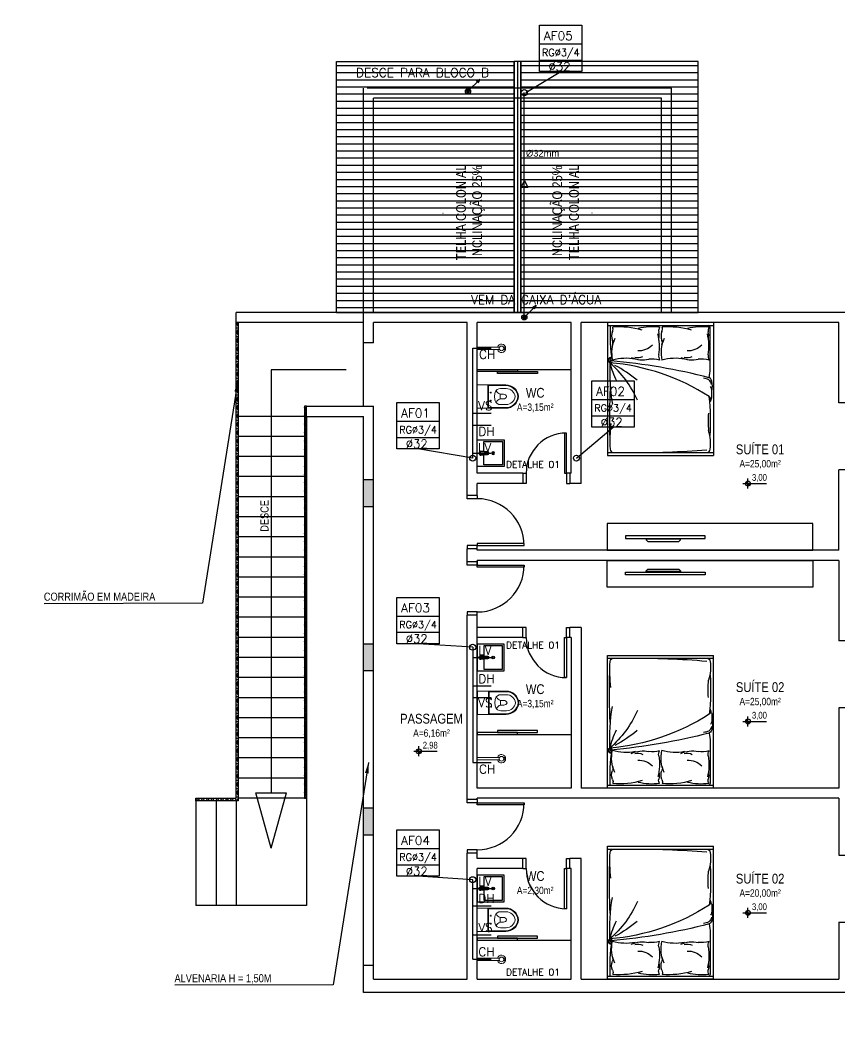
# Model space of a CAD drawing. Header units: millimetres. Extents: x 4156 to 4603, y 996 to 1078.
# Drawn here: x 4321.38 to 4334.83, y 1016.71 to 1033.13 of the extents above; entities that cross this region are included whole.
import ezdxf
from ezdxf.enums import TextEntityAlignment as Align

# ---------------------------------------------------------------- set-up
doc = ezdxf.new("R2010")
doc.units = ezdxf.units.MM
doc.header["$LTSCALE"] = 20
for name, pattern in [('DASHDOT', [1, 0.5, -0.25, 0, -0.25]), ('HIDDEN', [0.375, 0.25, -0.125]), ('HIDDEN2', [0.1875, 0.125, -0.0625]), ('LS', [0.5, 0.25, -0.25])]:
    doc.linetypes.add(name, pattern=pattern)
for name, color, linetype in [('-HIDRO', 8, 'Continuous'), ('A-PEN-W', 7, 'Continuous'), ('AF', 5, 'Continuous'), ('ARREDI_attrezzature', 175, 'Continuous'), ('COTA', 7, 'Continuous'), ('COTAS', 7, 'Continuous'), ('Diametro', 2, 'Continuous'), ('E-txt-g', 3, 'Continuous'), ('MOB', 251, 'Continuous'), ('Prumadas_L', 1, 'Continuous'), ('Prumadas_Q', 3, 'Continuous'), ('Prumadas_T', 2, 'Continuous'), ('TEXTO', 3, 'Continuous'), ('Tgdados', 3, 'Continuous')]:
    doc.layers.add(name, color=color, linetype=linetype)
doc.layers.add('E-Lay-9', color=9, linetype='Continuous', lineweight=9)
doc.layers.add('E-Txt-W', color=7, linetype='Continuous', lineweight=20)
doc.styles.add('F2', font='ARIALN.TTF')
doc.styles.add('REG60', font='romans.shx', dxfattribs={"width": 0.8, "height": 0.15})
doc.styles.add('REG80', font='romans.shx', dxfattribs={"width": 0.8, "height": 0.2})
doc.styles.add('ROMANS', font='romans__.ttf', dxfattribs={"height": 0.1})
doc.styles.get("Standard").update_dxf_attribs({"font": 'arial.ttf'})
doc.dimstyles.get("Standard").update_dxf_attribs({"dimtxt": 0.18, "dimasz": 0.18, "dimexe": 0.18, "dimexo": 0.0625, "dimgap": 0.09, "dimtad": 0, "dimtih": 1, "dimtoh": 1, "dimdec": 4, "dimzin": 0, "dimdsep": 46, "dimtxsty": 'Standard', "dimcen": 0.09, "dimadec": 0, "dimazin": 0, "dimtfac": 1, "dimtdec": 4, "dimtofl": 0, "dimtmove": 0, "dimatfit": 3, "dimfxl": 1, "dimtolj": 1, "dimtzin": 0, "dimarcsym": 0})

# ---------------------------------------------------------------- blocks, each defined once
blk = doc.blocks.new('Seta')
at = {"layer": 'AF'}
blk.add_hatch(color=256, dxfattribs=at).paths.add_polyline_path([(-0.11, 0), (-0.11, -0.01), (0, -0.01), (0, -0.03), (0.05, 0), (0, 0.02), (0, 0)])
for p, q in [((0, 0), (-0.11, 0)), ((-0.11, -0.01), (-0.11, 0)), ((0.05, 0), (0, 0.02)), ((0, 0.02), (0, 0)), ((0, -0.01), (-0.11, -0.01)), ((0.05, 0), (0, -0.03)), ((0, -0.01), (0, -0.03))]:
    blk.add_line(p, q, dxfattribs=at)
blk = doc.blocks.new('TXT-AMB75')
at = {"layer": 'E-txt-g', "style": 'REG80', "width": 0.8, "flags": 8}
blk.add_attdef('TXT', text='', height=0.2, dxfattribs=at).set_placement((0.005, 0.296), align=Align.CENTER)
at = {"layer": 'E-Txt-W', "style": 'REG60', "width": 0.8, "flags": 8}
blk.add_attdef('TXT', text='', height=0.15, dxfattribs=at).set_placement((0.005, 0.027), align=Align.CENTER)
blk = doc.blocks.new('NV')
at = {"color": 4, "linetype": 'ByBlock', "ltscale": 0.5}
for p, q in [((-1.414, -0.142), (-1.414, 0.107)), ((-1.539, -0.018), (-0.953, -0.018))]:
    blk.add_line(p, q, dxfattribs=at)
at = {"color": 4, "ltscale": 2.5}
blk.add_circle((-1.414, -0.018), 0.0622, dxfattribs=at)
at = {"color": 4}
for points in [[(-1.414, -0.018), (-1.458, 0.026), (-1.476, -0.018), (-1.472, 0.006)], [(-1.414, -0.018), (-1.414, 0.045), (-1.458, 0.026), (-1.438, 0.04)], [(-1.414, -0.018), (-1.352, -0.018), (-1.37, -0.062), (-1.357, -0.041)], [(-1.414, -0.018), (-1.37, -0.062), (-1.414, -0.08), (-1.39, -0.075)]]:
    blk.add_solid(points, dxfattribs=at)
at = {"layer": 'E-Txt-W', "color": 4, "ltscale": 2.5, "style": 'F2'}
blk.add_attdef('COTAPISO', (-1.306, 0.073), '', height=0.15, dxfattribs=at)
blk = doc.blocks.new('vaso-s')
at = {"layer": 'E-Lay-9', "color": 8}
for p, q in [((0, 0.17), (0, 0)), ((0.426, 0.175), (0.005, 0.175)), ((0.16, 0.17), (0.16, 0.17)), ((0.16, 0.17), (0.16, 0)), ((0.426, 0.165), (0.165, 0.165)), ((0.17, 0), (0.17, 0.16)), ((0.213, 0.06), (0.189, 0.06)), ((0.201, 0.048), (0.201, 0.072)), ((0.341, 0.035), (0.341, 0)), ((0.391, 0.035), (0.341, 0.035)), ((0.431, 0.12), (0.346, 0.12)), ((0, -0.17), (0, 0)), ((0.16, -0.17), (0.16, 0)), ((0.17, 0), (0.17, -0.16)), ((0.213, -0.06), (0.189, -0.06)), ((0.201, -0.048), (0.201, -0.072)), ((0.341, -0.035), (0.341, 0)), ((0.391, -0.035), (0.341, -0.035)), ((0.431, -0.12), (0.346, -0.12)), ((0.426, -0.175), (0.005, -0.175)), ((0.16, -0.17), (0.16, -0.17)), ((0.426, -0.165), (0.165, -0.165))]:
    blk.add_line(p, q, dxfattribs=at)
for centre in [(0.201, 0.06), (0.201, -0.06)]:
    blk.add_circle(centre, 0.005, dxfattribs=at)
for centre, radius, start, end in [((0.005, 0.17), 0.005, 90, 180), ((0.155, 0.17), 0.005, 0, 90), ((0.165, 0.17), 0.00495, 180, 270), ((0.165, 0.16), 0.00495, 0, 90), ((0.426, -0.015), 0.19, 4.5281, 90), ((0.426, -0.015), 0.18, 4.7802, 90), ((0.518, -0.015), 0.262, 163.0355, 176.7233), ((0.346, 0.038), 0.0825, 90, 163.0355), ((0.375, 0.136), 0.107, 206.9395, 250.9647), ((0.391, -0.015), 0.05, 17.4576, 90), ((0.431, -0.015), 0.135, 6.3794, 90), ((0.518, 0.015), 0.262, 183.2767, 196.9645), ((0.346, -0.038), 0.0825, 196.9645, 270), ((0.375, -0.136), 0.107, 109.0353, 153.0605), ((0.391, 0.015), 0.05, 270, 342.5424), ((0.426, 0.015), 0.19, 270, 355.4719), ((0.426, 0.015), 0.18, 270, 355.2198), ((0.431, 0.015), 0.135, 270, 353.6206), ((0.005, -0.17), 0.005, 180, 270), ((0.155, -0.17), 0.005, 270, 0), ((0.165, -0.17), 0.00495, 90, 180), ((0.165, -0.16), 0.00495, 270, 0)]:
    blk.add_arc(centre, radius, start, end, dxfattribs=at)
blk = doc.blocks.new('Chuveiro')
at = {"layer": 'E-Lay-9', "color": 8}
for p, q in [((-0.031, 0.016), (-0.36, 0.016)), ((0.051, 0.016), (0.031, 0.016)), ((0.051, 0.016), (0.051, -0.016)), ((-0.031, -0.016), (-0.36, -0.016)), ((0.051, -0.016), (0.031, -0.016))]:
    blk.add_line(p, q, dxfattribs=at)
blk.add_circle((0, 0), 0.0348, dxfattribs=at)
for centre, radius, start, end in [((0, 0), 0.0624, 194.4775, 165.5225), ((0.009, 0), 0.0444, 339.4266, 20.5734)]:
    blk.add_arc(centre, radius, start, end, dxfattribs=at)
blk = doc.blocks.new('CUBA QUADRADA-flat-4-flat-1')
at = {"layer": 'MOB'}
blk.add_lwpolyline([(0, -0.2), (0.4, -0.2), (0.4, 0.2), (0, 0.2)], close=True, dxfattribs=at)
blk.add_lwpolyline([(0.1, -0.025), (0.1, -0.175), (0.375, -0.175), (0.375, 0.175), (0.1, 0.175), (0.1, 0.025)], dxfattribs=at)
for points in [[(0.155, -0.02), (0.055, -0.03, -1), (0.055, 0.03), (0.155, 0.02, -1)], [(0.155, -0.01), (0.055, -0.02, -1), (0.055, 0.02), (0.155, 0.01, -1)]]:
    blk.add_lwpolyline(points, format="xyb", close=True, dxfattribs=at)
for radius in [0.02, 0.0125]:
    blk.add_circle((0.238, 0), radius, dxfattribs=at)
blk = doc.blocks.new('cama')
at = {"layer": 'ARREDI_attrezzature', "color": 8}
for p, q in [((0.866, 1.046), (-0.717, 1.046)), ((-0.717, 1.046), (-0.717, -0.936)), ((0.866, 1.046), (0.866, -0.936)), ((-0.717, 1.003), (0.866, 1.003)), ((0.816, 0.355), (0.816, 0.964)), ((0.841, -0.062), (0.841, 0.035)), ((0.838, -0.079), (0.816, -0.138)), ((-0.717, -0.893), (0.866, -0.893)), ((-0.717, -0.936), (0.866, -0.936))]:
    blk.add_line(p, q, dxfattribs=at)
for centre, radius, start, end in [((2.638, 0.909), 3.316, 178.3703, 187.5322), ((-0.487, 0.846), 0.167, 155.7877, 202.8808), ((-0.714, 0.948), 0.0814, 335.7877, 21.7124), ((-0.533, -0.18), 1.162, 73.2017, 95.199), ((-0.053, 0.101), 0.883, 82.5099, 103.5732), ((0.126, 0.931), 0.0789, 144.3788, 195.1988), ((-0.161, 0.853), 0.218, 347.312, 15.1988), ((0.25, 0.846), 0.167, 155.7877, 202.8808), ((0.023, 0.948), 0.0814, 335.7877, 21.7124), ((0.204, -0.18), 1.162, 73.2017, 95.199), ((0.684, 0.101), 0.883, 82.5099, 103.5732), ((0.864, 0.931), 0.0789, 144.3788, 195.1988), ((0.577, 0.853), 0.218, 347.312, 15.1988), ((0.767, 0.964), 0.0494, 360, 53.1301), ((-0.15, 0.598), 0.504, 155.118, 192.9862), ((-0.719, 0.748), 0.0848, 339.0161, 22.8808), ((-0.698, 0.692), 0.758, 350.3711, 14.26), ((0.587, 0.598), 0.504, 155.118, 192.9862), ((0.018, 0.748), 0.0848, 339.0161, 22.8808), ((0.04, 0.692), 0.758, 350.3711, 14.26), ((-0.251, 0.918), 0.291, 267.8295, 315.0098), ((0.486, 0.918), 0.291, 267.8295, 315.0098), ((-0.662, 0.484), 0.0409, 81.6091, 243.9382), ((-0.65, 0.494), 0.0409, 202.6052, 274.4989), ((-0.659, 0.496), 0.0206, 81.2915, 258.1256), ((-1.523, -8.875), 9.391, 75.6716, 84.7419), ((-0.438, -0.252), 0.765, 79.7638, 105.4497), ((-0.185, 0.936), 0.446, 246.6878, 281.1217), ((-0.264, 0.69), 0.167, 254.1407, 297.6985), ((-0.042, 0.158), 0.345, 72.3598, 99.3926), ((0.175, 0.544), 0.127, 170.3711, 206.9649), ((0.299, -0.252), 0.765, 79.7638, 105.4497), ((0.553, 0.936), 0.446, 246.6878, 281.1217), ((0.473, 0.69), 0.167, 254.1407, 297.6985), ((0.695, 0.158), 0.345, 72.3598, 99.3926), ((0.913, 0.544), 0.127, 170.3711, 206.9649), ((2.279, 0.318), 2.962, 177.4941, 189.5094), ((-1.784, -0.799), 1.665, 24.3833, 48.4532), ((-0.948, -2.764), 3.222, 57.0954, 85.2363), ((0.652, 0.784), 1.374, 194.1894, 206.3096), ((-1.581, -1.432), 2.082, 51.0376, 62.0856), ((0.189, 0.364), 0.628, 347.089, 359.2313), ((0.701, -0.017), 0.232, 65.0339, 86.464), ((0.774, 0.16), 0.0692, 12.8827, 78.3869), ((0.735, 0.116), 0.1, 4.6849, 50.5984), ((0.499, 0.097), 0.351, 346.9286, 12.8827), ((5.77, -0.354), 6.458, 176.0268, 182.9761), ((0.735, 0.028), 0.107, 356.6017, 37.7302), ((-2.114, -0.42), 2.938, 355.67, 7.068), ((0.777, -0.101), 0.0494, 339.7541, 59.4872), ((0.792, -0.062), 0.0494, 339.7541, 360), ((0.792, -0.062), 0.0494, 339.7541, 360), ((2.656, -0.41), 1.869, 176.8413, 184.7569), ((1.493, -0.726), 2.174, 172.9481, 183.1174), ((0.205, -0.754), 0.618, 351.6155, 17.787), ((-0.628, -0.844), 0.0494, 180, 270), ((-0.225, 10.54), 11.434, 269.1087, 274.9762), ((0.767, -0.844), 0.0494, 270, 360)]:
    blk.add_arc(centre, radius, start, end, dxfattribs=at)
at = {"layer": 'COTA', "color": 8, "linetype": 'Continuous'}
blk.add_line((0.874, 1.046), (-0.726, 1.046), dxfattribs=at)
blk = doc.blocks.new('CIRCULOS')
at = {"layer": 'COTAS'}
for p, q in [((-4, 0), (4, 0)), ((0, 4), (0, -4))]:
    blk.add_line(p, q, dxfattribs=at)
for radius in [2, 1]:
    blk.add_circle((0, 0), radius, dxfattribs=at)

msp = doc.modelspace()

# ---------------------------------------------------------------- hatches: boundary and pattern name
at = {"layer": '-HIDRO', "linetype": 'Continuous'}
h = msp.add_hatch(dxfattribs=at)
h.set_pattern_fill('ANSI31', color=256, scale=0.935, angle=135, style=0)
h.set_pattern_definition([(180, (1842.39324, 700.33921), (-2e-17, -0.116875), [])])
h.paths.add_polyline_path([(4326.581, 1032.449), (4329.496, 1032.449), (4329.496, 1028.324), (4326.581, 1028.324)])
h.paths.add_polyline_path([(4329.606, 1028.324), (4332.521, 1028.324), (4332.521, 1032.449), (4329.606, 1032.449)])
at = {"layer": '-HIDRO'}
h = msp.add_hatch(dxfattribs=at)
h.set_pattern_fill('NET3', color=256, scale=0.55, style=0)
h.set_pattern_definition([(0, (1842.39324, 700.33921), (0, 0.06875), []), (60, (1842.39324, 700.33921), (-0.0595392465, 0.034375), []), (120, (1842.39324, 700.33921), (-0.0595392465, -0.034375), [])])
h.paths.add_polyline_path([(4326.053, 1020.349), (4326.086, 1020.349), (4326.086, 1026.784), (4326.053, 1026.784)])
h.paths.add_polyline_path([(4324.271, 1020.349), (4324.931, 1020.349), (4324.931, 1028.159), (4324.964, 1028.159), (4324.964, 1020.305), (4324.271, 1020.305)])
h = msp.add_hatch(color=256, dxfattribs=at)
h.paths.add_polyline_path([(4327.186, 1020.184), (4327.021, 1020.184), (4327.021, 1019.744), (4327.186, 1019.744)])
h.paths.add_polyline_path([(4327.186, 1022.879), (4327.021, 1022.879), (4327.021, 1022.439), (4327.186, 1022.439)])
h.paths.add_polyline_path([(4327.186, 1025.574), (4327.021, 1025.574), (4327.021, 1025.134), (4327.186, 1025.134)])

# ---------------------------------------------------------------- linework, layer by layer
at = {"layer": '-HIDRO', "linetype": 'Continuous'}
for p, q in [((4329.496, 1028.324), (4329.496, 1032.449)), ((4329.551, 1032.449), (4329.551, 1028.324)), ((4329.606, 1028.324), (4329.606, 1032.449)), ((4326.581, 1028.324), (4332.521, 1028.324)), ((4327.021, 1027.829), (4327.021, 1028.324)), ((4330.596, 1028.324), (4327.021, 1028.324)), ((4338.406, 1028.324), (4327.021, 1028.324)), ((4327.186, 1027.829), (4327.186, 1028.159)), ((4328.726, 1028.159), (4327.186, 1028.159)), ((4328.726, 1025.321), (4328.726, 1028.159)), ((4328.891, 1025.684), (4328.891, 1028.159)), ((4330.431, 1028.159), (4328.891, 1028.159)), ((4330.431, 1025.684), (4330.431, 1028.159)), ((4330.596, 1025.519), (4330.596, 1028.159)), ((4334.831, 1028.159), (4330.596, 1028.159)), ((4334.831, 1026.839), (4334.831, 1028.159)), ((4327.186, 1027.829), (4327.021, 1027.829)), ((4328.891, 1027.389), (4330.431, 1027.389)), ((4334.996, 1026.839), (4334.831, 1026.839)), ((4326.053, 1026.619), (4324.964, 1026.619)), ((4326.053, 1026.619), (4326.053, 1020.349)), ((4326.086, 1026.619), (4326.086, 1020.349)), ((4326.053, 1026.289), (4324.964, 1026.289)), ((4326.053, 1025.959), (4324.964, 1025.959)), ((4334.831, 1024.419), (4334.831, 1025.739)), ((4334.996, 1025.739), (4334.831, 1025.739)), ((4326.053, 1025.629), (4324.964, 1025.629)), ((4327.021, 1025.134), (4327.021, 1025.574)), ((4327.186, 1025.574), (4327.021, 1025.574)), ((4327.186, 1025.134), (4327.186, 1025.574)), ((4329.639, 1025.684), (4328.891, 1025.684)), ((4330.431, 1025.684), (4330.409, 1025.684)), ((4328.891, 1025.321), (4328.891, 1025.519)), ((4329.639, 1025.519), (4328.891, 1025.519)), ((4330.596, 1025.519), (4330.409, 1025.519)), ((4326.053, 1025.299), (4324.964, 1025.299)), ((4327.186, 1025.134), (4327.021, 1025.134)), ((4326.053, 1024.969), (4324.964, 1024.969)), ((4326.053, 1024.639), (4324.964, 1024.639)), ((4328.726, 1024.177), (4328.726, 1024.441)), ((4328.891, 1024.419), (4328.891, 1024.441)), ((4334.831, 1024.419), (4328.891, 1024.419)), ((4326.053, 1024.309), (4324.964, 1024.309)), ((4328.891, 1024.144), (4328.891, 1024.254)), ((4334.831, 1024.254), (4328.891, 1024.254)), ((4328.891, 1024.254), (4328.891, 1024.232)), ((4334.831, 1024.254), (4334.831, 1022.934)), ((4326.053, 1023.979), (4324.964, 1023.979)), ((4326.053, 1023.649), (4324.964, 1023.649)), ((4326.053, 1023.319), (4324.964, 1023.319)), ((4328.726, 1020.327), (4328.726, 1023.352)), ((4328.891, 1020.514), (4328.891, 1023.352)), ((4329.639, 1023.154), (4328.891, 1023.154)), ((4330.596, 1023.154), (4330.409, 1023.154)), ((4330.596, 1023.154), (4330.596, 1020.514)), ((4326.053, 1022.989), (4324.964, 1022.989)), ((4329.639, 1022.989), (4328.891, 1022.989)), ((4330.431, 1022.989), (4330.409, 1022.989)), ((4330.431, 1022.989), (4330.431, 1020.514)), ((4334.996, 1022.934), (4334.831, 1022.934)), ((4327.021, 1022.439), (4327.021, 1022.879)), ((4327.186, 1022.879), (4327.021, 1022.879)), ((4327.186, 1022.439), (4327.186, 1022.879)), ((4326.053, 1022.659), (4324.964, 1022.659)), ((4327.186, 1022.439), (4327.021, 1022.439)), ((4326.053, 1022.329), (4324.964, 1022.329)), ((4326.053, 1021.999), (4324.964, 1021.999)), ((4334.831, 1021.834), (4334.831, 1020.514)), ((4334.996, 1021.834), (4334.831, 1021.834)), ((4326.053, 1021.669), (4324.964, 1021.669)), ((4326.053, 1021.339), (4324.964, 1021.339)), ((4328.891, 1021.393), (4330.431, 1021.393)), ((4326.053, 1021.009), (4324.964, 1021.009)), ((4326.053, 1020.679), (4324.964, 1020.679)), ((4330.431, 1020.514), (4328.891, 1020.514)), ((4330.431, 1020.514), (4328.891, 1020.514)), ((4334.831, 1020.514), (4330.596, 1020.514)), ((4324.271, 1020.305), (4324.271, 1018.589)), ((4324.601, 1020.305), (4324.601, 1018.589)), ((4324.931, 1020.305), (4324.931, 1018.589)), ((4326.053, 1020.349), (4324.964, 1020.349)), ((4325.506, 1019.527), (4325.256, 1020.439)), ((4325.256, 1020.439), (4325.756, 1020.439)), ((4325.506, 1019.527), (4325.756, 1020.439)), ((4326.086, 1020.349), (4326.086, 1018.589)), ((4328.891, 1020.327), (4328.891, 1020.349)), ((4334.831, 1020.349), (4328.891, 1020.349)), ((4334.831, 1020.349), (4334.831, 1019.414)), ((4327.021, 1019.744), (4327.021, 1020.184)), ((4327.186, 1020.184), (4327.021, 1020.184)), ((4327.186, 1019.744), (4327.186, 1020.184)), ((4327.186, 1019.744), (4327.021, 1019.744)), ((4328.726, 1017.379), (4328.726, 1019.447)), ((4328.891, 1019.359), (4328.891, 1019.447)), ((4329.639, 1019.359), (4328.891, 1019.359)), ((4330.596, 1019.359), (4330.409, 1019.359)), ((4330.596, 1017.379), (4330.596, 1019.359)), ((4334.831, 1019.414), (4334.996, 1019.414)), ((4328.891, 1017.379), (4328.891, 1019.194)), ((4329.639, 1019.194), (4328.891, 1019.194)), ((4330.431, 1019.194), (4330.409, 1019.194)), ((4330.431, 1017.379), (4330.431, 1019.194)), ((4326.086, 1018.589), (4324.271, 1018.589)), ((4334.831, 1018.314), (4334.831, 1017.379)), ((4334.831, 1018.314), (4334.996, 1018.314)), ((4328.891, 1018.016), (4330.431, 1018.016)), ((4327.021, 1017.159), (4327.021, 1017.599)), ((4327.186, 1017.599), (4327.021, 1017.599)), ((4327.186, 1017.379), (4327.186, 1017.599)), ((4327.186, 1017.379), (4328.726, 1017.379)), ((4328.891, 1017.379), (4330.431, 1017.379)), ((4330.596, 1017.379), (4334.831, 1017.379)), ((4338.406, 1017.159), (4327.021, 1017.159))]:
    msp.add_line(p, q, dxfattribs=at)
at = {"layer": '-HIDRO'}
for p, q in [((4329.606, 1032.449), (4329.496, 1032.449)), ((4327.021, 1026.784), (4327.021, 1027.829)), ((4329.639, 1025.684), (4329.639, 1025.519)), ((4330.409, 1025.684), (4330.409, 1025.519)), ((4328.891, 1025.321), (4328.726, 1025.321)), ((4328.891, 1024.441), (4328.726, 1024.441)), ((4328.891, 1024.232), (4328.726, 1024.232)), ((4328.891, 1023.352), (4328.726, 1023.352)), ((4329.639, 1022.989), (4329.639, 1023.154)), ((4330.409, 1022.989), (4330.409, 1023.154)), ((4328.891, 1020.327), (4328.726, 1020.327)), ((4328.891, 1019.447), (4328.726, 1019.447)), ((4329.639, 1019.194), (4329.639, 1019.359)), ((4330.409, 1019.194), (4330.409, 1019.359))]:
    msp.add_line(p, q, dxfattribs=at)
at = {"layer": '-HIDRO', "linetype": 'HIDDEN'}
for p, q in [((4332.081, 1032.009), (4327.021, 1032.009)), ((4327.021, 1028.324), (4327.021, 1032.009)), ((4332.081, 1028.324), (4332.081, 1032.009)), ((4331.916, 1031.844), (4327.186, 1031.844)), ((4327.186, 1028.324), (4327.186, 1031.844)), ((4331.916, 1028.324), (4331.916, 1031.844))]:
    msp.add_line(p, q, dxfattribs=at)
at = {"layer": '-HIDRO', "linetype": 'HIDDEN2'}
for p, q in [((4327.021, 1028.324), (4324.931, 1028.324)), ((4324.931, 1028.159), (4324.931, 1028.324)), ((4327.021, 1028.159), (4324.931, 1028.159)), ((4326.086, 1026.784), (4327.186, 1026.784)), ((4326.086, 1026.619), (4326.086, 1026.784)), ((4327.186, 1025.574), (4327.186, 1026.784)), ((4326.086, 1026.619), (4327.021, 1026.619)), ((4327.021, 1025.574), (4327.021, 1026.619)), ((4327.021, 1022.879), (4327.021, 1025.134)), ((4327.186, 1022.879), (4327.186, 1025.134)), ((4327.021, 1020.184), (4327.021, 1022.439)), ((4327.186, 1020.184), (4327.186, 1022.439)), ((4327.021, 1017.599), (4327.021, 1019.744)), ((4327.186, 1017.599), (4327.186, 1019.744))]:
    msp.add_line(p, q, dxfattribs=at)
at = {"layer": '-HIDRO', "linetype": 'LS'}
msp.add_line((4326.74, 1027.382), (4325.506, 1027.382), dxfattribs=at)
at = {"layer": '-HIDRO', "linetype": 'DASHDOT'}
msp.add_line((4325.506, 1027.382), (4325.506, 1020.439), dxfattribs=at)
at = {"layer": '-HIDRO'}
for points in [[(4311.004, 1072.319, 0.099318), (4308.755, 1032.397, 0.188246), (4332.541, 999.889)], [(4312.141, 1072.319, 0.099873), (4309.835, 1032.617, 0.183533), (4332.356, 1001.32)], [(4312.267, 1072.154, 0.099477), (4309.996, 1032.65, 0.184298), (4332.601, 1001.353)]]:
    msp.add_lwpolyline(points, format="xyb", dxfattribs=at)
for points in [[(4326.581, 1032.449), (4329.496, 1032.449), (4329.496, 1028.324), (4326.581, 1028.324)], [(4329.606, 1028.324), (4332.521, 1028.324), (4332.521, 1032.449), (4329.606, 1032.449)], [(4328.891, 1027.389), (4329.551, 1027.389), (4329.551, 1027.356), (4328.891, 1027.356)], [(4329.221, 1027.356), (4329.881, 1027.356), (4329.881, 1027.323), (4329.221, 1027.323)], [(4330.354, 1025.684), (4330.354, 1026.344), (4330.321, 1026.344), (4330.321, 1025.684)], [(4334.404, 1024.859), (4331.024, 1024.859), (4331.024, 1024.419), (4334.404, 1024.419)], [(4331.323, 1024.658), (4331.323, 1024.611), (4332.632, 1024.611), (4332.632, 1024.658)], [(4331.665, 1024.601), (4331.665, 1024.591), (4331.693, 1024.563), (4332.201, 1024.563), (4332.229, 1024.591), (4332.229, 1024.601)], [(4328.891, 1024.496), (4329.661, 1024.496), (4329.661, 1024.529), (4328.891, 1024.529)], [(4334.404, 1023.814), (4331.024, 1023.814), (4331.024, 1024.254), (4334.404, 1024.254)], [(4328.891, 1024.177), (4329.661, 1024.177), (4329.661, 1024.144), (4328.891, 1024.144)], [(4331.665, 1024.072), (4331.665, 1024.081), (4331.693, 1024.109), (4332.201, 1024.109), (4332.229, 1024.081), (4332.229, 1024.072)], [(4331.323, 1024.014), (4331.323, 1024.061), (4332.632, 1024.061), (4332.632, 1024.014)], [(4330.354, 1022.989), (4330.354, 1022.329), (4330.321, 1022.329), (4330.321, 1022.989)], [(4329.221, 1021.426), (4329.881, 1021.426), (4329.881, 1021.459), (4329.221, 1021.459)], [(4328.891, 1021.393), (4329.551, 1021.393), (4329.551, 1021.426), (4328.891, 1021.426)], [(4328.891, 1020.272), (4329.661, 1020.272), (4329.661, 1020.239), (4328.891, 1020.239)], [(4330.354, 1019.194), (4330.354, 1018.534), (4330.321, 1018.534), (4330.321, 1019.194)], [(4328.891, 1018.016), (4329.551, 1018.016), (4329.551, 1018.049), (4328.891, 1018.049)], [(4329.221, 1018.049), (4329.881, 1018.049), (4329.881, 1018.082), (4329.221, 1018.082)]]:
    msp.add_lwpolyline(points, close=True, dxfattribs=at)
for points in [[(4324.271, 1020.349), (4324.931, 1020.349), (4324.931, 1028.159), (4324.964, 1028.159), (4324.964, 1020.305), (4324.271, 1020.305), (4324.271, 1020.349)], [(4326.053, 1020.349), (4326.086, 1020.349), (4326.086, 1026.784), (4326.053, 1026.784), (4326.053, 1020.349)], [(4329.639, 1025.684), (4329.694, 1025.684), (4329.694, 1025.519), (4329.639, 1025.519)], [(4330.409, 1025.684), (4330.354, 1025.684), (4330.354, 1025.519), (4330.409, 1025.519)], [(4328.891, 1025.321), (4328.891, 1025.266), (4328.726, 1025.266), (4328.726, 1025.321)], [(4328.891, 1024.441), (4328.891, 1024.496), (4328.726, 1024.496), (4328.726, 1024.441)], [(4328.891, 1024.232), (4328.891, 1024.177), (4328.726, 1024.177), (4328.726, 1024.232)], [(4328.891, 1023.352), (4328.891, 1023.407), (4328.726, 1023.407), (4328.726, 1023.352)], [(4329.639, 1022.989), (4329.694, 1022.989), (4329.694, 1023.154), (4329.639, 1023.154)], [(4330.409, 1022.989), (4330.354, 1022.989), (4330.354, 1023.154), (4330.409, 1023.154)], [(4328.891, 1020.327), (4328.891, 1020.272), (4328.726, 1020.272), (4328.726, 1020.327)], [(4328.891, 1019.447), (4328.891, 1019.502), (4328.726, 1019.502), (4328.726, 1019.447)], [(4329.639, 1019.194), (4329.694, 1019.194), (4329.694, 1019.359), (4329.639, 1019.359)], [(4330.409, 1019.194), (4330.354, 1019.194), (4330.354, 1019.359), (4330.409, 1019.359)]]:
    msp.add_lwpolyline(points, dxfattribs=at)
for centre, radius, start, end in [((4330.354, 1025.684), 0.66, 90, 180), ((4328.891, 1024.496), 0.77, 0, 90), ((4328.891, 1024.177), 0.77, 270, 360), ((4330.354, 1022.989), 0.66, 180, 270), ((4328.891, 1020.272), 0.77, 270, 360), ((4330.354, 1019.194), 0.66, 180, 270)]:
    msp.add_arc(centre, radius, start, end, dxfattribs=at)
for p, q in [((4328.738, 1031.958), (4328.932, 1032.153)), ((4328.932, 1032.153), (4328.875, 1032.119)), ((4328.932, 1032.153), (4328.899, 1032.096)), ((4329.663, 1028.244), (4329.858, 1028.439)), ((4329.858, 1028.439), (4329.801, 1028.405)), ((4329.858, 1028.439), (4329.824, 1028.382))]:
    msp.add_line(p, q)
for centre in [(4328.738, 1031.958), (4329.663, 1028.244)]:
    msp.add_ellipse(centre, major_axis=(0.0301, 0.0301), ratio=1, start_param=0.785398, end_param=7.068583)
at = {"layer": 'AF'}
for p, q in [((4329.663, 1028.244), (4329.663, 1031.936)), ((4328.816, 1025.933), (4328.816, 1027.738)), ((4328.816, 1027.738), (4329.119, 1027.738)), ((4328.816, 1026.669), (4329.119, 1026.669)), ((4328.816, 1026.477), (4329.119, 1026.477)), ((4328.816, 1026.016), (4329.119, 1026.016)), ((4328.816, 1022.828, -0.02), (4328.816, 1020.934)), ((4328.816, 1022.657), (4329.119, 1022.657)), ((4328.816, 1022.196), (4329.119, 1022.196)), ((4328.816, 1022.003), (4329.119, 1022.003)), ((4328.816, 1020.934), (4329.119, 1020.934)), ((4328.816, 1017.706), (4328.816, 1019.01)), ((4328.816, 1018.864), (4329.119, 1018.864)), ((4328.816, 1018.582), (4329.119, 1018.582)), ((4328.816, 1018.106), (4329.119, 1018.106)), ((4328.816, 1017.706), (4329.119, 1017.706))]:
    msp.add_line(p, q, dxfattribs=at)
msp.add_polyline3d([(4329.665, 1030.49, 0), (4329.72, 1030.38, 0), (4329.61, 1030.38, 0), (4329.665, 1030.49, 0)], dxfattribs=at)
for centre in [(4329.663, 1031.936), (4328.816, 1025.933), (4330.52, 1025.933), (4328.816, 1022.828)]:
    msp.add_circle(centre, 0.0495, dxfattribs=at)
at = {"layer": 'Prumadas_L'}
for p, q in [((4329.915, 1032.735, 3.614), (4330.609, 1032.735, 3.614)), ((4329.915, 1032.469, 3.614), (4330.609, 1032.469, 3.614)), ((4329.691, 1031.936), (4330.262, 1032.281, 3.614)), ((4330.773, 1026.896, 3.614), (4331.467, 1026.896, 3.614)), ((4327.571, 1026.539, 3.614), (4328.264, 1026.539, 3.614)), ((4330.773, 1026.63, 3.614), (4331.467, 1026.63, 3.614)), ((4330.52, 1025.933), (4331.12, 1026.441, 3.614)), ((4327.571, 1026.273, 3.614), (4328.264, 1026.273, 3.614)), ((4328.816, 1025.933), (4327.917, 1026.085, 3.614)), ((4327.571, 1023.34, 3.594), (4328.264, 1023.34, 3.594)), ((4327.571, 1023.074, 3.594), (4328.264, 1023.074, 3.594)), ((4328.816, 1022.828, -0.02), (4327.917, 1022.885, 3.594)), ((4327.571, 1019.521, 3.594), (4328.264, 1019.521, 3.594)), ((4327.571, 1019.255, 3.594), (4328.264, 1019.255, 3.594)), ((4328.816, 1019.009, -0.02), (4327.917, 1019.066, 3.594))]:
    msp.add_line(p, q, dxfattribs=at)
at = {"layer": 'Prumadas_Q'}
for p, q in [((4329.915, 1033.043, 3.614), (4330.609, 1033.043, 3.614)), ((4329.915, 1032.281, 3.614), (4329.915, 1033.043, 3.614)), ((4330.609, 1033.043, 3.614), (4330.609, 1032.281, 3.614)), ((4330.609, 1032.281, 3.614), (4329.915, 1032.281, 3.614)), ((4330.773, 1027.203, 3.614), (4331.467, 1027.203, 3.614)), ((4330.773, 1026.441, 3.614), (4330.773, 1027.203, 3.614)), ((4331.467, 1027.203, 3.614), (4331.467, 1026.441, 3.614)), ((4327.571, 1026.846, 3.614), (4328.264, 1026.846, 3.614)), ((4327.571, 1026.085, 3.614), (4327.571, 1026.846, 3.614)), ((4328.264, 1026.846, 3.614), (4328.264, 1026.085, 3.614)), ((4331.467, 1026.441, 3.614), (4330.773, 1026.441, 3.614)), ((4328.264, 1026.085, 3.614), (4327.571, 1026.085, 3.614)), ((4327.571, 1023.647, 3.594), (4328.264, 1023.647, 3.594)), ((4327.571, 1022.885, 3.594), (4327.571, 1023.647, 3.594)), ((4328.264, 1023.647, 3.594), (4328.264, 1022.885, 3.594)), ((4328.264, 1022.885, 3.594), (4327.571, 1022.885, 3.594)), ((4327.571, 1019.828, 3.594), (4328.264, 1019.828, 3.594)), ((4327.571, 1019.066, 3.594), (4327.571, 1019.828, 3.594)), ((4328.264, 1019.828, 3.594), (4328.264, 1019.066, 3.594)), ((4328.264, 1019.066, 3.594), (4327.571, 1019.066, 3.594))]:
    msp.add_line(p, q, dxfattribs=at)
at = {"layer": 'Tgdados'}
msp.add_circle((4328.816, 1019.01), 0.0495, dxfattribs=at)

# ---------------------------------------------------------------- block references
at = {"layer": '-HIDRO'}
ref = msp.add_blockref('TXT-AMB75', (4328.991, 1029.967), dxfattribs=dict(at, xscale=0.8019000000000002, yscale=0.8019000000000002, zscale=0.8019000000000002, rotation=90))
ref.add_attrib('TXT', 'TELHA COLONIAL', dxfattribs={"layer": 'E-txt-g', "color": 2, "height": 0.16038, "rotation": 90, "style": 'F2'}).set_placement((4328.704, 1029.971), align=Align.CENTER)
ref.add_attrib('TXT', 'INCLINAÇÃO 25%', dxfattribs={"layer": 'E-Txt-W', "color": 2, "height": 0.16038, "rotation": 90, "style": 'F2'}).set_placement((4328.969, 1029.971), align=Align.CENTER)
ref = msp.add_blockref('TXT-AMB75', (4330.112, 1029.967), dxfattribs=dict(at, xscale=-0.8019000000000002, yscale=0.8019000000000002, zscale=0.8019000000000002, rotation=270))
ref.add_attrib('TXT', 'TELHA COLONIAL', dxfattribs={"layer": 'E-txt-g', "color": 2, "height": 0.16038, "rotation": 90, "style": 'F2'}).set_placement((4330.559, 1029.971), align=Align.CENTER)
ref.add_attrib('TXT', 'INCLINAÇÃO 25%', dxfattribs={"layer": 'E-Txt-W', "color": 2, "height": 0.16038, "rotation": 90, "style": 'F2'}).set_placement((4330.284, 1029.971), align=Align.CENTER)
at = {"layer": '-HIDRO', "rotation": 180}
for name, p, xscale, yscale, zscale in [('Seta', (4328.327, 1029.957), 0.01681679999998471, 0.01681679999998471, 0.01681679999998471), ('Seta', (4330.775, 1029.957), -0.01681679999998471, 0.01681679999998471, 0.01681679999998471), ('CUBA QUADRADA-flat-4-flat-1', (4328.891, 1026.014), -1.1, 1.1, 1.1), ('vaso-s', (4328.897, 1021.916), -1.1, 1.1, 1.1), ('Chuveiro', (4329.288, 1020.997), -1.1, 1.1, 1.1), ('vaso-s', (4328.891, 1018.352), -1.1, 1.1, 1.1), ('Chuveiro', (4329.288, 1017.702), -1.1, 1.1, 1.1)]:
    msp.add_blockref(name, p, dxfattribs=dict(at, xscale=xscale, yscale=yscale, zscale=zscale))
at = {"layer": '-HIDRO', "linetype": 'HIDDEN2', "xscale": 1.1, "yscale": 1.1, "zscale": 1.1}
msp.add_blockref('cama', (4331.817, 1027.008), dxfattribs=at)
at = {"layer": '-HIDRO', "xscale": 1.1, "yscale": 1.1, "zscale": 1.1}
for name, p in [('Chuveiro', (4329.288, 1027.736)), ('vaso-s', (4328.891, 1026.944)), ('CUBA QUADRADA-flat-4-flat-1', (4328.891, 1022.659)), ('CUBA QUADRADA-flat-4-flat-1', (4328.891, 1018.864))]:
    msp.add_blockref(name, p, dxfattribs=at)
at = {"layer": '-HIDRO'}
ref = msp.add_blockref('TXT-AMB75', (4329.838, 1026.688), dxfattribs=dict(at, xscale=0.8019000000000002, yscale=0.8019000000000002, zscale=0.8019000000000002))
ref.add_attrib('TXT', 'WC', dxfattribs={"layer": 'E-txt-g', "color": 2, "height": 0.1604, "style": 'F2'}).set_placement((4329.842, 1026.926), align=Align.CENTER)
ref.add_attrib('TXT', 'A=3,15m²', dxfattribs={"layer": 'E-Txt-W', "height": 0.1203, "style": 'F2'}).set_placement((4329.842, 1026.71), align=Align.CENTER)
ref = msp.add_blockref('TXT-AMB75', (4333.532, 1025.759), dxfattribs=dict(at, xscale=0.8019000000000002, yscale=0.8019000000000002, zscale=0.8019000000000002))
ref.add_attrib('TXT', 'SUÍTE 01', dxfattribs={"layer": 'E-txt-g', "color": 2, "height": 0.1604, "style": 'F2'}).set_placement((4333.536, 1025.997), align=Align.CENTER)
ref.add_attrib('TXT', 'A=25,00m²', dxfattribs={"layer": 'E-Txt-W', "height": 0.1203, "style": 'F2'}).set_placement((4333.536, 1025.781), align=Align.CENTER)
ref = msp.add_blockref('NV', (4334.27, 1025.527), dxfattribs=dict(at, xscale=0.66, yscale=0.66, zscale=0.66))
ref.add_attrib('COTAPISO', '3,00', (4333.402, 1025.561), dxfattribs={"layer": 'E-Txt-W', "color": 4, "ltscale": 2.5, "height": 0.11, "style": 'F2'})
at = {"layer": '-HIDRO', "linetype": 'HIDDEN2', "xscale": -1.1, "yscale": 1.1, "zscale": 1.1, "rotation": 180}
for p in [(4331.817, 1021.664), (4331.817, 1018.529)]:
    msp.add_blockref('cama', p, dxfattribs=at)
at = {"layer": '-HIDRO'}
ref = msp.add_blockref('TXT-AMB75', (4333.532, 1021.854), dxfattribs=dict(at, xscale=0.8019000000000002, yscale=0.8019000000000002, zscale=0.8019000000000002))
ref.add_attrib('TXT', 'SUÍTE 02', dxfattribs={"layer": 'E-txt-g', "color": 2, "height": 0.1604, "style": 'F2'}).set_placement((4333.536, 1022.092), align=Align.CENTER)
ref.add_attrib('TXT', 'A=25,00m²', dxfattribs={"layer": 'E-Txt-W', "height": 0.1203, "style": 'F2'}).set_placement((4333.536, 1021.876), align=Align.CENTER)
ref = msp.add_blockref('TXT-AMB75', (4329.838, 1021.821), dxfattribs=dict(at, xscale=0.8019000000000002, yscale=0.8019000000000002, zscale=0.8019000000000002))
ref.add_attrib('TXT', 'WC', dxfattribs={"layer": 'E-txt-g', "color": 2, "height": 0.1604, "style": 'F2'}).set_placement((4329.842, 1022.059), align=Align.CENTER)
ref.add_attrib('TXT', 'A=3,15m²', dxfattribs={"layer": 'E-Txt-W', "height": 0.1203, "style": 'F2'}).set_placement((4329.842, 1021.843), align=Align.CENTER)
ref = msp.add_blockref('TXT-AMB75', (4328.134, 1021.337), dxfattribs=dict(at, xscale=0.8019000000000002, yscale=0.8019000000000002, zscale=0.8019000000000002))
ref.add_attrib('TXT', 'PASSAGEM', dxfattribs={"layer": 'E-txt-g', "color": 2, "height": 0.1604, "style": 'F2'}).set_placement((4328.139, 1021.574), align=Align.CENTER)
ref.add_attrib('TXT', 'A=6,16m²', dxfattribs={"layer": 'E-Txt-W', "height": 0.1203, "style": 'F2'}).set_placement((4328.139, 1021.358), align=Align.CENTER)
ref = msp.add_blockref('NV', (4334.27, 1021.622), dxfattribs=dict(at, xscale=0.66, yscale=0.66, zscale=0.66))
ref.add_attrib('COTAPISO', '3,00', (4333.402, 1021.656), dxfattribs={"layer": 'E-Txt-W', "color": 4, "ltscale": 2.5, "height": 0.11, "style": 'F2'})
ref = msp.add_blockref('NV', (4328.864, 1021.13), dxfattribs=dict(at, xscale=0.66, yscale=0.66, zscale=0.66))
ref.add_attrib('COTAPISO', '2,98', (4327.996, 1021.164), dxfattribs={"layer": 'E-Txt-W', "color": 4, "ltscale": 2.5, "height": 0.11, "style": 'F2'})
ref = msp.add_blockref('TXT-AMB75', (4329.838, 1018.752), dxfattribs=dict(at, xscale=0.8019000000000002, yscale=0.8019000000000002, zscale=0.8019000000000002))
ref.add_attrib('TXT', 'WC', dxfattribs={"layer": 'E-txt-g', "color": 2, "height": 0.1604, "style": 'F2'}).set_placement((4329.842, 1018.99), align=Align.CENTER)
ref.add_attrib('TXT', 'A=2,30m²', dxfattribs={"layer": 'E-Txt-W', "height": 0.1203, "style": 'F2'}).set_placement((4329.842, 1018.774), align=Align.CENTER)
ref = msp.add_blockref('TXT-AMB75', (4333.532, 1018.709), dxfattribs=dict(at, xscale=0.8019000000000002, yscale=0.8019000000000002, zscale=0.8019000000000002))
ref.add_attrib('TXT', 'SUÍTE 02', dxfattribs={"layer": 'E-txt-g', "color": 2, "height": 0.1604, "style": 'F2'}).set_placement((4333.536, 1018.947), align=Align.CENTER)
ref.add_attrib('TXT', 'A=20,00m²', dxfattribs={"layer": 'E-Txt-W', "height": 0.1203, "style": 'F2'}).set_placement((4333.536, 1018.731), align=Align.CENTER)
ref = msp.add_blockref('NV', (4334.27, 1018.478), dxfattribs=dict(at, xscale=0.66, yscale=0.66, zscale=0.66))
ref.add_attrib('COTAPISO', '3,00', (4333.402, 1018.511), dxfattribs={"layer": 'E-Txt-W', "color": 4, "ltscale": 2.5, "height": 0.11, "style": 'F2'})
at = {"layer": 'A-PEN-W', "xscale": -0.011, "yscale": 0.011, "zscale": 0.011, "rotation": 270}
for p in [(4328.738, 1031.958), (4329.663, 1028.244)]:
    msp.add_blockref('CIRCULOS', p, dxfattribs=at)

# ---------------------------------------------------------------- texts
at = {"layer": '-HIDRO', "style": 'F2'}
msp.add_text('DESCE', height=0.132, rotation=90, dxfattribs=at).set_placement((4325.463, 1024.724))
for s, p in [('CORRIMÃO EM MADEIRA', (4321.773, 1023.592, 10.181)), ('ALVENARIA H = 1,50M', (4323.919, 1017.326, 10.181))]:
    msp.add_text(s, height=0.132, dxfattribs=at).set_placement(p)
at = {"layer": 'Diametro', "style": 'ROMANS'}
for p in [(4329.806, 1025.775), (4329.806, 1022.807), (4329.806, 1017.437)]:
    msp.add_text('DETALHE 01', height=0.11, rotation=360, dxfattribs=at).set_placement(p, align=Align.CENTER)
at = {"layer": 'Prumadas_T', "style": 'ROMANS'}
for s, height, p in [('AF05', 0.1455, (4330.222, 1032.796, 3.614)), ('RG%%C3/4', 0.1164, (4330.263, 1032.536, 3.614)), ('DESCE PARA BLOCO B', 0.14553, (4327.991, 1032.191, 3.614)), ('%%C32', 0.1409, (4330.241, 1032.293, 3.614)), ("VEM DA CAIXA D'ÁGUA", 0.14553, (4329.858, 1028.464, 3.614)), ('AF02', 0.1455, (4331.08, 1026.957, 3.614)), ('AF01', 0.1455, (4327.878, 1026.6, 3.614)), ('RG%%C3/4', 0.1164, (4331.121, 1026.697, 3.614)), ('%%C32', 0.1409, (4331.099, 1026.454, 3.614)), ('RG%%C3/4', 0.1164, (4327.918, 1026.34, 3.614)), ('%%C32', 0.1409, (4327.897, 1026.097, 3.614)), ('AF03', 0.1455, (4327.878, 1023.401, 3.594)), ('RG%%C3/4', 0.1164, (4327.918, 1023.141, 3.594)), ('%%C32', 0.1409, (4327.897, 1022.897, 3.594)), ('AF04', 0.1455, (4327.878, 1019.582, 3.594)), ('RG%%C3/4', 0.1164, (4327.918, 1019.322, 3.594)), ('%%C32', 0.1409, (4327.897, 1019.079, 3.594))]:
    msp.add_text(s, height=height, rotation=0, dxfattribs=at).set_placement(p, align=Align.CENTER)
for s, p in [('CH', (4328.921, 1027.565)), ('VS', (4328.906, 1026.722)), ('DH', (4328.909, 1026.3)), ('LV', (4328.904, 1026.036)), ('LV', (4328.909, 1022.705)), ('DH', (4328.909, 1022.237)), ('VS', (4328.906, 1021.841)), ('CH', (4328.921, 1020.754)), ('LV', (4328.909, 1018.912)), ('DH', (4328.909, 1018.63)), ('VS', (4328.909, 1018.154)), ('CH', (4328.909, 1017.754))]:
    msp.add_text(s, height=0.1441, rotation=0, dxfattribs=at).set_placement(p)
at = {"layer": 'TEXTO'}
msp.add_text('Ø32mm', height=0.11, dxfattribs=at).set_placement((4329.964, 1030.94), align=Align.MIDDLE_CENTER)

# ---------------------------------------------------------------- leaders
at = {"layer": '-HIDRO'}
for points in [[(4324.959, 1027.202, -0.22), (4324.377, 1023.551, -0.22), (4321.777, 1023.543, -0.22)], [(4327.105, 1020.936, -0.22), (4326.523, 1017.285, -0.22), (4323.924, 1017.277, -0.22)]]:
    msp.add_leader(points, dimstyle='Standard', dxfattribs=at)

doc.saveas('drawing.dxf')
